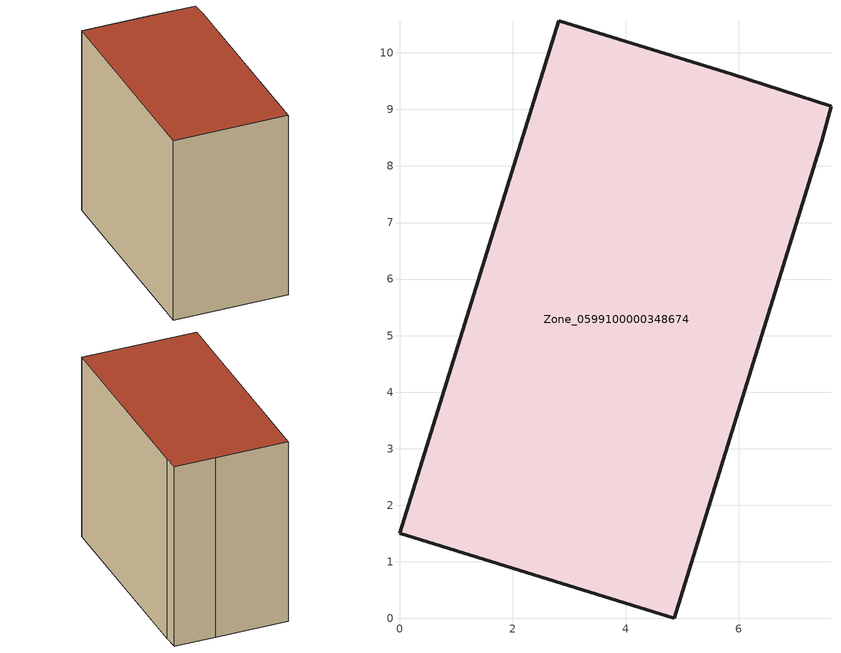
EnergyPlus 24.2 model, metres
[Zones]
Zone_0599100000348674
 floor ground (C_G): 4.86,0 0,1.51 2.82,10.57 5.88,9.62 7.63,9.06 7.47,8.44 z0
 wall outside (C_F): 0,1.51 4.86,0 7.47,8.44 7.63,9.06 5.88,9.62 2.82,10.57 0,1.51 z0:8.53
 roof outside (C_R): 5.88,9.62 2.82,10.57 0,1.51 4.86,0 7.47,8.44 7.63,9.06 z8.53
[BUILDING]
Pand.0599100000348674: North Axis=0; Terrain=City; Loads Convergence Tolerance Value=0.04; Temperature Convergence Tolerance Value=0.4; Solar Distribution=FullExterior; Maximum Number of Warmup Days=25; Minimum Number of Warmup Days=1
[Site:Location]
Rotterdam.The.Hague.AP_ZH_NLD Design_Conditions: Latitude=51.96; Longitude=4.45; Time Zone=1; Elevation=-4.5
[SITE:GROUNDTEMPERATURE:BUILDINGSURFACE]
18, 18, 18, 18, 18, 18, 18, 18, 18, 18, 18, 18
[MATERIAL] Thermal Absorptance=0.9; Solar Absorptance=0.7; Visible Absorptance=0.7
Name | Roughness | Thickness | Conductivity | Density | Specific Heat
G.TC.1992-2005 | MediumSmooth | 0.15 | 0.06 | 540 | 1210
F.TC.1992-2005 | Rough | 0.3 | 0.12 | 1920 | 840
R.TC.1992-2005 | MediumRough | 0.2 | 0.08 | 1500 | 1000
[CONSTRUCTION]
C_G: G.TC.1992-2005
C_F: F.TC.1992-2005
C_R: R.TC.1992-2005
[ZONE]
Zone_0599100000348674: Type=1; Multiplier=1; Ceiling Height=Autocalculate; Volume=Autocalculate; Floor Area=autocalculate; Part of Total Floor Area=Yes
[ZONEINFILTRATION:DESIGNFLOWRATE]
Infil_Zone_0599100000348674: Zone or ZoneList or Space or SpaceList=Zone_0599100000348674; Schedule=AlwaysOn; Design Flow Rate Calculation Method=Flow/Area; Flow Rate per Floor Area=0.0015; Constant Term Coefficient=1; Temperature Term Coefficient=0; Velocity Term Coefficient=0; Velocity Squared Term Coefficient=0
[HVACTEMPLATE:ZONE:IDEALLOADSAIRSYSTEM]
Zone_0599100000348674: Maximum Heating Supply Air Temperature=50; Minimum Cooling Supply Air Temperature=13; Maximum Heating Supply Air Humidity Ratio=0.0156; Minimum Cooling Supply Air Humidity Ratio=0.0077; Heating Limit=NoLimit; Cooling Limit=NoLimit; Dehumidification Control Type=ConstantSensibleHeatRatio; Cooling Sensible Heat Ratio=0.7; Dehumidification Setpoint=60; Humidification Control Type=None; Humidification Setpoint=30; Outdoor Air Method=None; Outdoor Air Flow Rate per Person=0.00944; Outdoor Air Flow Rate per Zone Floor Area=0; Outdoor Air Flow Rate per Zone=0; Demand Controlled Ventilation Type=None; Outdoor Air Economizer Type=NoEconomizer; Heat Recovery Type=None; Sensible Heat Recovery Effectiveness=0.7; Latent Heat Recovery Effectiveness=0.65
[ZONECONTROL:THERMOSTAT]
ThermostatControl_Zone_0599100000348674: Zone or ZoneList=Zone_0599100000348674; Control Type Schedule=DualSetpointControlType; Control 1=Thermostat_Zone_0599100000348674; Temperature Difference Between Cutout And Setpoint=0
[THERMOSTATSETPOINT:DUALSETPOINT]
Thermostat_Zone_0599100000348674: Heating Setpoint Temperature Schedule=HeatingSetpoint_Zone_0599100000348674; Cooling Setpoint Temperature Schedule=CoolingSetpoint_Zone_0599100000348674
[SCHEDULE:COMPACT]
HeatingSetpoint_Zone_0599100000348674: Through: 12/31, For: AllDays, Until: 24:00, 21
CoolingSetpoint_Zone_0599100000348674: Through: 12/31, For: AllDays, Until: 24:00, 24
DualSetpointControlType: Through: 12/31, For: AllDays, Until: 24:00, 4
AlwaysOn: Through: 12/31, For: AllDays, Until: 24:00, 1
